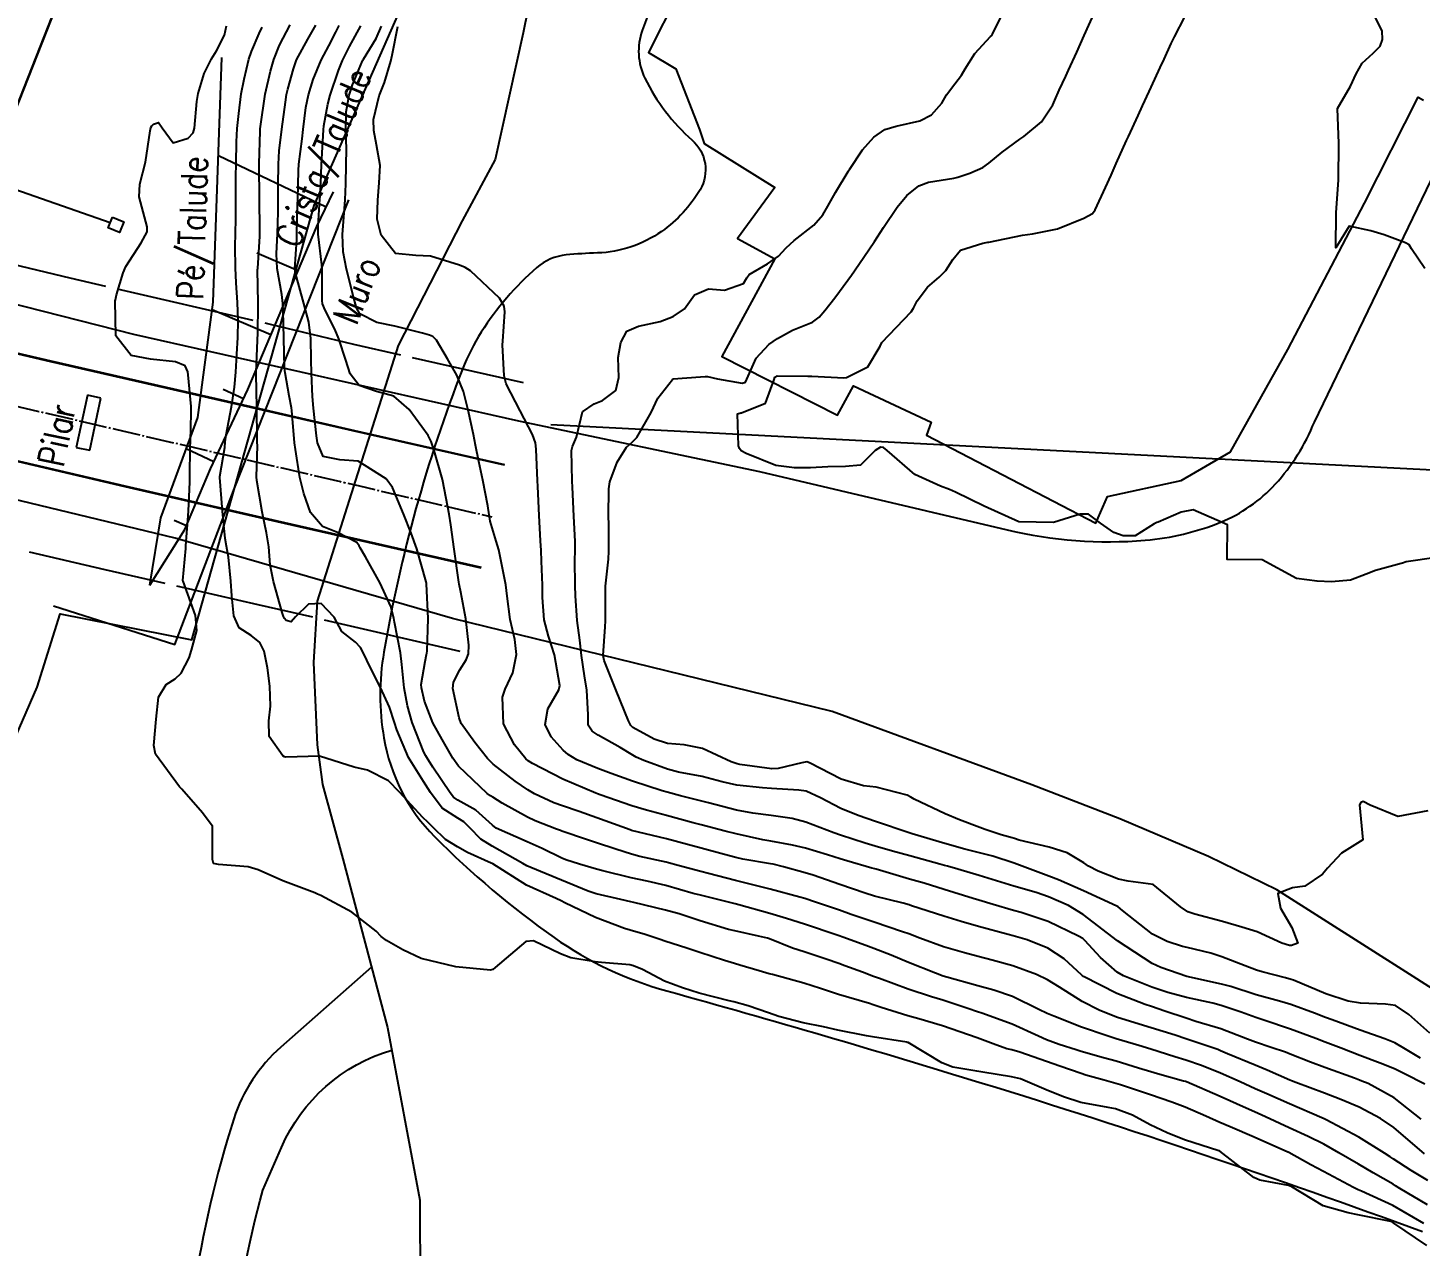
# Model space of a CAD drawing. Header units: metres. Extents: x 318500 to 325275, y 7408834 to 7428799.
# Drawn here: x 321563.6 to 321643.6, y 7415744.6 to 7415814.6 of the extents above; entities that cross this region are included whole.
import ezdxf

# ---------------------------------------------------------------- set-up
doc = ezdxf.new("R2010")
doc.units = ezdxf.units.M
doc.header["$MEASUREMENT"] = 0
for name, pattern in [('CONTINUO', [0]), ('TRACEJADO', [8.7, 8, -0.7]), ('TRACO-PONTO', [1.88, 1.6, -0.14, 0, -0.14])]:
    doc.linetypes.add(name, pattern=pattern)
for name, color, linetype in [('Curvas de Nivel 1m', 11, 'Continuous'), ('Curvas de Nivel 5m', 15, 'Continuous'), ('Divisas', 45, 'Continuous'), ('Edificações', 30, 'Continuous'), ('H_TALUDE', 45, 'Continuous'), ('Linha Férrea', 20, 'Continuous'), ('MURO', 30, 'Continuous'), ('PILAR', 45, 'Continuous'), ('Pórticos', 45, 'Continuous'), ('TALUDE', 45, 'Continuous'), ('TEXTO', 45, 'Continuous'), ('VIADUTO', 190, 'Continuous'), ('Vias Primárias', 230, 'Continuous'), ('Vias Secundárias', 230, 'Continuous')]:
    doc.layers.add(name, color=color, linetype=linetype)
doc.styles.add('ROMANS', font='romans', dxfattribs={"height": 0.2})

# ---------------------------------------------------------------- blocks, each defined once
blk = doc.blocks.new('66CEC14A661241EA12D0B4')
at = {"layer": 'H_TALUDE', "color": 32, "linetype": 'CONTINUO', "flags": 128}
for points in [[(10.124, 21.717), (3.932, 24.662)], [(8.513, 18.057), (6.142, 19.063)], [(6.951, 14.374), (3.577, 15.806)], [(5.369, 10.701), (4.206, 11.245)], [(3.672, 7.079), (2.088, 7.821)], [(2.101, 3.4), (1.388, 3.701)], [(0, 0), (0, 0)]]:
    blk.add_lwpolyline(points, dxfattribs=at)

msp = doc.modelspace()

# ---------------------------------------------------------------- linework, layer by layer
at = {"layer": 'Curvas de Nivel 1m', "flags": 128}
for points, elevation in [([(321644.124, 7415756.856), (321642.919, 7415757.938), (321642.147, 7415758.444), (321641.572, 7415758.535), (321640.149, 7415758.584), (321639.428, 7415758.71), (321638.157, 7415759.12), (321636.286, 7415759.91), (321636.169, 7415759.95), (321635.841, 7415760.035), (321634.503, 7415760.385), (321634.174, 7415760.482), (321633.518, 7415760.725), (321632.182, 7415761.257), (321631.545, 7415761.451), (321630.187, 7415761.776), (321629.921, 7415761.848), (321629.039, 7415762.127), (321628.196, 7415762.561), (321626.465, 7415763.909), (321626.219, 7415764.119), (321626.149, 7415764.161), (321624.233, 7415765.041), (321622.785, 7415765.668), (321622.245, 7415765.883), (321621.315, 7415766.229), (321620.254, 7415766.624), (321619.024, 7415767.025), (321618.259, 7415767.217), (321617.411, 7415767.433), (321616.265, 7415767.765), (321614.385, 7415768.319), (321614.271, 7415768.356), (321614.217, 7415768.375), (321612.28, 7415769.03), (321611.286, 7415769.364), (321610.291, 7415769.775), (321609.127, 7415770.392), (321608.305, 7415770.764), (321607.883, 7415770.829), (321606.307, 7415770.915), (321605.792, 7415770.954), (321604.31, 7415771.112), (321603.475, 7415771.306), (321602.317, 7415771.608), (321600.964, 7415771.856), (321600.323, 7415772.025), (321598.969, 7415772.53), (321598.522, 7415772.727), (321598.333, 7415772.834), (321597.606, 7415773.278), (321596.344, 7415773.99), (321595.999, 7415774.218), (321595.782, 7415774.569), (321595.772, 7415775.155), (321595.689, 7415776.57), (321595.564, 7415777.401), (321595.396, 7415778.575), (321595.291, 7415779.449), (321595.133, 7415780.579), (321595.042, 7415781.991), (321595.036, 7415782.581), (321595.016, 7415784.048), (321595.025, 7415784.582), (321595.024, 7415785.11), (321594.952, 7415786.583), (321594.875, 7415788.244), (321594.862, 7415788.585), (321594.807, 7415790.346), (321594.867, 7415790.586), (321595.1, 7415791.106), (321595.441, 7415792.577), (321596.125, 7415793.039), (321596.6, 7415793.225), (321597.357, 7415793.804), (321597.538, 7415794.551), (321597.504, 7415795.685), (321597.643, 7415796.55), (321597.993, 7415797.21), (321598.66, 7415797.494), (321599.911, 7415797.77), (321600.665, 7415798.052), (321601.305, 7415798.5), (321601.882, 7415799.292), (321602.687, 7415799.643), (321603.598, 7415799.559), (321604.692, 7415799.946), (321604.885, 7415800.269), (321605.031, 7415800.455), (321606.071, 7415801.078), (321606.716, 7415801.512), (321607.158, 7415801.989), (321607.602, 7415802.417), (321608.739, 7415803.302), (321609.247, 7415803.893), (321609.539, 7415804.392), (321609.983, 7415805.167), (321610.715, 7415806.381), (321610.737, 7415806.424), (321610.782, 7415806.498), (321611.541, 7415807.626), (321612.185, 7415808.359), (321612.814, 7415808.799), (321613.461, 7415808.985), (321614.82, 7415809.301), (321615.492, 7415809.645), (321616.087, 7415810.307), (321616.358, 7415810.784), (321616.847, 7415811.425), (321617.222, 7415811.927), (321617.428, 7415812.291), (321617.991, 7415813.165), (321618.888, 7415814.135), (321618.955, 7415814.203), (321618.998, 7415814.268), (321619.107, 7415814.481), (321619.987, 7415816.254)], 732), ([(321644.012, 7415769.641), (321642.29, 7415769.309), (321640.701, 7415769.974), (321640.303, 7415770.173), (321640.158, 7415770.126), (321640.091, 7415769.982), (321640.27, 7415767.98), (321639.05, 7415767.204), (321638.253, 7415766.348), (321637.969, 7415766.004), (321636.947, 7415765.312), (321636.238, 7415765.223), (321635.388, 7415764.888), (321635.543, 7415764.04), (321636.204, 7415762.93), (321636.539, 7415762.025), (321636.189, 7415761.9), (321636.061, 7415761.904), (321635.631, 7415762.038), (321634.199, 7415762.692), (321633.322, 7415762.95), (321632.208, 7415763.287), (321630.625, 7415763.693), (321630.216, 7415763.83), (321629.803, 7415764.116), (321628.239, 7415765.404), (321626.79, 7415765.606), (321626.243, 7415765.713), (321625.077, 7415766.178), (321624.526, 7415766.459), (321624.255, 7415766.649), (321623.285, 7415767.23), (321622.263, 7415767.547), (321620.544, 7415767.96), (321620.268, 7415768.051), (321620.124, 7415768.097), (321619.502, 7415768.252), (321618.584, 7415768.575), (321618.276, 7415768.678), (321617.116, 7415769.121), (321616.287, 7415769.466), (321614.5, 7415770.318), (321614.302, 7415770.433), (321614.095, 7415770.531), (321612.31, 7415771), (321611.588, 7415771.084), (321610.316, 7415771.465), (321608.493, 7415772.398), (321608.331, 7415772.453), (321608.051, 7415772.404), (321606.684, 7415772.066), (321606.324, 7415772.061), (321604.48, 7415772.306), (321604.328, 7415772.333), (321603.991, 7415772.463), (321602.337, 7415773.227), (321601.281, 7415773.437), (321600.34, 7415773.507), (321599.57, 7415773.75), (321598.349, 7415774.434), (321598.226, 7415774.541), (321598.087, 7415774.81), (321597.388, 7415776.55), (321596.685, 7415778.278), (321596.631, 7415778.558), (321596.76, 7415780.224), (321596.774, 7415780.557), (321596.768, 7415782.244), (321596.776, 7415782.557), (321596.939, 7415784.1), (321596.967, 7415784.555), (321596.955, 7415786.106), (321596.945, 7415786.556), (321596.953, 7415788.137), (321597.015, 7415788.555), (321597.436, 7415789.672), (321597.982, 7415790.546), (321598.297, 7415790.819), (321598.576, 7415791.104), (321599.384, 7415792.528), (321599.773, 7415793.352), (321600.619, 7415794.435), (321600.669, 7415794.46), (321601.182, 7415794.502), (321602.496, 7415794.608), (321602.622, 7415794.599), (321603.2, 7415794.474), (321604.616, 7415794.219), (321604.806, 7415794.268), (321604.898, 7415794.456), (321605.431, 7415795.655), (321606.162, 7415796.437), (321606.654, 7415796.788), (321607.512, 7415797.271), (321608.663, 7415797.731), (321609.041, 7415798.021), (321609.364, 7415798.393), (321609.951, 7415799.117), (321610.696, 7415800.134), (321610.797, 7415800.28), (321610.867, 7415800.377), (321611.616, 7415801.467), (321612.216, 7415802.358), (321612.738, 7415803.162), (321613.525, 7415804.338), (321614.084, 7415805.007), (321614.769, 7415805.554), (321615.323, 7415805.763), (321616.775, 7415805.996), (321617.02, 7415806.053), (321617.698, 7415806.286), (321618.444, 7415806.617), (321618.789, 7415806.856), (321619.556, 7415807.502), (321620.566, 7415808.244), (321620.812, 7415808.401), (321621.814, 7415809.236), (321622.462, 7415810.224), (321622.579, 7415810.477), (321622.842, 7415811.049), (321623.211, 7415811.858), (321623.372, 7415812.212), (321623.839, 7415813.242), (321624.273, 7415814.199), (321624.904, 7415815.602)], 733), ([(321643.996, 7415747.003), (321642.409, 7415747.944), (321642.156, 7415748.092), (321642.012, 7415748.177), (321640.879, 7415748.827), (321640.023, 7415749.327), (321638.905, 7415749.991), (321638.037, 7415750.476), (321637.134, 7415750.923), (321636.051, 7415751.429), (321634.691, 7415752.051), (321634.064, 7415752.334), (321633.578, 7415752.554), (321632.077, 7415753.214), (321630.14, 7415754.058), (321630.09, 7415754.079), (321629.983, 7415754.112), (321628.487, 7415754.528), (321628.095, 7415754.642), (321627.386, 7415754.858), (321626.101, 7415755.245), (321625.38, 7415755.448), (321624.106, 7415755.812), (321623.813, 7415755.9), (321622.842, 7415756.209), (321622.114, 7415756.48), (321621.646, 7415756.695), (321620.127, 7415757.378), (321618.398, 7415758.004), (321618.137, 7415758.091), (321617.583, 7415758.278), (321616.147, 7415758.751), (321615.502, 7415758.954), (321614.156, 7415759.392), (321612.515, 7415759.995), (321612.167, 7415760.126), (321611.53, 7415760.36), (321610.528, 7415760.729), (321610.175, 7415760.862), (321609.44, 7415761.124), (321608.181, 7415761.528), (321607.52, 7415761.746), (321606.189, 7415762.281), (321606.078, 7415762.32), (321605.567, 7415762.439), (321604.194, 7415762.735), (321603.832, 7415762.827), (321602.203, 7415763.319), (321600.994, 7415763.713), (321600.211, 7415763.939), (321598.389, 7415764.366), (321598.218, 7415764.409), (321597.642, 7415764.546), (321596.225, 7415764.871), (321595.774, 7415765.02), (321594.236, 7415765.658), (321592.481, 7415766.382), (321592.248, 7415766.487), (321592.015, 7415766.622), (321590.26, 7415767.601), (321589.617, 7415768.003), (321588.974, 7415768.659), (321588.625, 7415769.014), (321588.278, 7415769.215), (321587.395, 7415769.792), (321586.718, 7415770.694), (321586.309, 7415771.328), (321585.447, 7415772.709), (321584.774, 7415774.287), (321584.643, 7415774.717), (321584.363, 7415775.598), (321583.834, 7415776.728), (321583.267, 7415777.866), (321582.856, 7415778.743), (321582.697, 7415779.03), (321582.416, 7415779.327), (321581.614, 7415779.955), (321581.184, 7415780.769), (321580.442, 7415781.565), (321579.703, 7415781.525), (321578.953, 7415780.795), (321578.716, 7415780.508), (321578.428, 7415780.583), (321578.328, 7415780.701), (321578.276, 7415780.802), (321578.19, 7415781.047), (321577.689, 7415782.812), (321577.508, 7415783.781), (321577.423, 7415784.816), (321577.302, 7415785.622), (321577.042, 7415786.822), (321576.736, 7415788.629), (321576.721, 7415788.827), (321576.769, 7415790.625), (321576.758, 7415790.827), (321576.749, 7415791.004), (321576.747, 7415792.828), (321576.699, 7415794.749), (321576.695, 7415794.829), (321576.786, 7415796.689), (321576.786, 7415796.828), (321576.787, 7415796.963), (321576.808, 7415798.828), (321576.786, 7415800.741), (321576.789, 7415800.829), (321576.905, 7415802.65), (321576.913, 7415802.827), (321576.919, 7415803.014), (321576.895, 7415804.828), (321576.879, 7415806.728), (321576.88, 7415806.828), (321576.927, 7415808.71), (321576.934, 7415808.828), (321576.955, 7415808.971), (321577.224, 7415810.824), (321577.518, 7415812.152), (321577.712, 7415812.817), (321578.04, 7415813.645), (321578.662, 7415814.803)], 726), ([(321644.493, 7415784.192), (321642.774, 7415783.946), (321642.561, 7415783.876), (321642.489, 7415783.852), (321641.005, 7415783.449), (321640.479, 7415783.238), (321639.572, 7415782.89), (321638.472, 7415782.797), (321637.649, 7415782.836), (321636.475, 7415782.999), (321634.49, 7415784.06), (321632.49, 7415784.08), (321632.51, 7415786.08), (321630.522, 7415786.935), (321629.844, 7415786.796), (321628.511, 7415786.23), (321628.44, 7415786.212), (321628.296, 7415786.142), (321627.205, 7415785.451), (321626.503, 7415785.453), (321625.966, 7415785.629), (321625.215, 7415786.179), (321624.518, 7415786.697), (321624.03, 7415786.684), (321622.51, 7415786.22), (321620.51, 7415786.24), (321618.523, 7415787.157), (321616.87, 7415787.96), (321616.537, 7415788.116), (321616.006, 7415788.305), (321614.55, 7415788.975), (321612.944, 7415790.344), (321612.744, 7415790.519), (321612.572, 7415790.546), (321612.265, 7415790.355), (321611.415, 7415789.509), (321610.556, 7415789.423), (321609.544, 7415789.401), (321608.554, 7415789.343), (321607.623, 7415789.345), (321606.556, 7415789.492), (321604.844, 7415790.177), (321604.568, 7415790.332), (321604.46, 7415790.461), (321604.414, 7415790.619), (321604.358, 7415792.462), (321604.538, 7415792.513), (321604.591, 7415792.517), (321605.968, 7415793.071), (321606.453, 7415794.433), (321606.496, 7415794.558), (321606.623, 7415794.631), (321608.401, 7415794.626), (321608.623, 7415794.618), (321610.471, 7415794.532), (321610.622, 7415794.539), (321611.843, 7415795.151), (321612.54, 7415796.352), (321612.652, 7415796.553), (321614.324, 7415798.325), (321614.462, 7415798.534), (321614.679, 7415798.95), (321615.276, 7415799.729), (321615.942, 7415800.308), (321616.318, 7415800.692), (321616.715, 7415801.332), (321617.157, 7415801.86), (321618.441, 7415802.274), (321618.73, 7415802.319), (321618.785, 7415802.324), (321620.735, 7415802.725), (321621.297, 7415802.796), (321622.739, 7415803.097), (321624.246, 7415803.698), (321624.748, 7415803.962), (321624.91, 7415804.188), (321625.492, 7415805.456), (321625.811, 7415806.175), (321626.113, 7415806.847), (321626.705, 7415808.162), (321626.812, 7415808.39), (321627.37, 7415809.609), (321627.621, 7415810.152), (321628.006, 7415810.985), (321628.547, 7415812.143), (321628.644, 7415812.361), (321628.871, 7415812.844), (321629.276, 7415813.742), (321629.466, 7415814.131), (321630.045, 7415815.267)], 734), ([(321643.961, 7415744.654), (321642.067, 7415745.949), (321641.981, 7415746.009), (321641.895, 7415746.037), (321639.986, 7415746.413), (321639.444, 7415746.529), (321637.994, 7415746.939), (321636.197, 7415748.027), (321636.073, 7415748.091), (321636.011, 7415748.111), (321634.368, 7415748.409), (321634.015, 7415748.57), (321632.066, 7415750.08), (321632.03, 7415750.097), (321632.002, 7415750.109), (321630.039, 7415750.724), (321629.045, 7415751.125), (321628.052, 7415751.593), (321627.037, 7415752.15), (321626.065, 7415752.507), (321625.644, 7415752.589), (321624.07, 7415752.868), (321623.081, 7415753.199), (321622.081, 7415753.614), (321620.614, 7415754.235), (321620.091, 7415754.356), (321618.45, 7415754.621), (321618.094, 7415754.671), (321616.715, 7415754.909), (321616.099, 7415755.151), (321614.158, 7415756.32), (321614.11, 7415756.335), (321614.088, 7415756.343), (321612.115, 7415756.654), (321611.761, 7415756.709), (321610.12, 7415757.032), (321609.291, 7415757.22), (321608.126, 7415757.46), (321606.727, 7415757.825), (321606.134, 7415758.032), (321604.971, 7415758.442), (321604.143, 7415758.664), (321603.875, 7415758.723), (321602.15, 7415759.165), (321601.186, 7415759.463), (321600.16, 7415759.851), (321598.895, 7415760.523), (321598.384, 7415760.74), (321598.173, 7415760.783), (321596.539, 7415760.922), (321596.174, 7415760.962), (321594.784, 7415761.189), (321594.178, 7415761.423), (321592.625, 7415762.167), (321592.185, 7415762.134), (321590.426, 7415760.636), (321590.292, 7415760.514), (321590.168, 7415760.476), (321588.17, 7415760.67), (321586.175, 7415761.152), (321585.123, 7415761.65), (321584.185, 7415762.181), (321583.885, 7415762.423), (321583.588, 7415762.729), (321582.206, 7415763.808), (321580.415, 7415764.768), (321580.221, 7415764.858), (321580.065, 7415764.93), (321578.232, 7415765.625), (321576.817, 7415766.246), (321576.244, 7415766.429), (321574.542, 7415766.551), (321574.247, 7415766.619), (321574.189, 7415766.851), (321574.186, 7415768.768), (321574.121, 7415768.852), (321573.613, 7415769.527), (321572.423, 7415770.878), (321572.302, 7415771.025), (321570.921, 7415772.901), (321570.819, 7415773.387), (321570.965, 7415774.901), (321571.087, 7415776.181), (321571.532, 7415776.893), (321572.038, 7415777.232), (321572.39, 7415777.558), (321572.846, 7415778.433), (321572.983, 7415778.874), (321573.291, 7415780.002), (321573.212, 7415780.872), (321572.503, 7415782.836), (321572.491, 7415782.88), (321572.653, 7415784.712), (321572.668, 7415784.878), (321572.786, 7415786.599), (321572.804, 7415786.877), (321572.884, 7415788.527), (321572.89, 7415788.876), (321572.915, 7415790.526), (321572.923, 7415790.876), (321572.961, 7415792.501), (321572.957, 7415792.876), (321572.791, 7415794.704), (321572.773, 7415794.878), (321572.625, 7415795.206), (321572.07, 7415795.447), (321570.63, 7415795.598), (321569.523, 7415795.817), (321568.64, 7415796.94), (321568.608, 7415798.941), (321568.61, 7415799.001), (321568.675, 7415799.298), (321569.061, 7415800.568), (321569.209, 7415800.932), (321570.085, 7415802.291), (321570.441, 7415802.914), (321570.442, 7415803.196), (321569.972, 7415804.922), (321570.022, 7415805.66), (321570.349, 7415806.916), (321570.613, 7415808.727), (321570.647, 7415808.912), (321570.697, 7415809.016), (321570.803, 7415809.103), (321571.089, 7415809.191), (321571.305, 7415808.902), (321571.934, 7415808.03), (321572.801, 7415808.303), (321573.084, 7415808.599), (321573.156, 7415808.877), (321573.299, 7415810.402), (321573.377, 7415810.875), (321573.708, 7415812.011), (321574.138, 7415812.867), (321574.417, 7415813.312), (321574.88, 7415814.223), (321574.989, 7415814.758)], 724), ([(321644.015, 7415748.39), (321643.061, 7415748.975), (321642.027, 7415749.646), (321641.84, 7415749.764), (321641.527, 7415749.958), (321640.044, 7415750.891), (321638.181, 7415751.876), (321638.059, 7415751.939), (321637.924, 7415752.002), (321636.072, 7415752.803), (321634.764, 7415753.366), (321634.084, 7415753.671), (321633.232, 7415754.069), (321632.095, 7415754.572), (321631.003, 7415755), (321630.102, 7415755.304), (321629.485, 7415755.5), (321628.108, 7415755.936), (321627.411, 7415756.147), (321626.116, 7415756.533), (321625.582, 7415756.704), (321624.125, 7415757.21), (321622.519, 7415757.83), (321622.137, 7415757.991), (321621.671, 7415758.225), (321620.151, 7415758.966), (321619.076, 7415759.336), (321618.16, 7415759.589), (321616.379, 7415760.085), (321616.168, 7415760.145), (321615.729, 7415760.304), (321614.176, 7415760.922), (321613.181, 7415761.336), (321612.184, 7415761.726), (321611.725, 7415761.897), (321610.405, 7415762.377), (321610.191, 7415762.454), (321610.084, 7415762.488), (321608.201, 7415763.128), (321607.169, 7415763.452), (321606.21, 7415763.741), (321604.436, 7415764.237), (321604.218, 7415764.296), (321603.525, 7415764.467), (321602.225, 7415764.786), (321601.814, 7415764.898), (321600.233, 7415765.354), (321599.163, 7415765.599), (321598.239, 7415765.794), (321596.608, 7415766.193), (321596.246, 7415766.288), (321595.27, 7415766.575), (321594.489, 7415766.823), (321594.253, 7415766.922), (321593.122, 7415767.471), (321592.262, 7415767.85), (321590.496, 7415768.638), (321590.273, 7415768.811), (321589.311, 7415769.68), (321588.294, 7415770.262), (321588.046, 7415770.424), (321587.841, 7415770.677), (321586.856, 7415772.158), (321586.511, 7415772.697), (321586.443, 7415772.81), (321586.333, 7415773.021), (321585.666, 7415774.707), (321585.4, 7415775.674), (321585.208, 7415776.712), (321585.063, 7415778.051), (321584.999, 7415778.714), (321584.656, 7415780.49), (321584.61, 7415780.718), (321584.44, 7415781.382), (321583.823, 7415782.73), (321582.982, 7415784.243), (321582.681, 7415784.747), (321582.614, 7415784.871), (321582.493, 7415785.06), (321581.372, 7415785.641), (321580.502, 7415785.983), (321579.82, 7415786.787), (321579.435, 7415787.882), (321579.218, 7415788.793), (321578.951, 7415790.41), (321578.91, 7415790.797), (321578.744, 7415792.643), (321578.728, 7415792.799), (321578.6, 7415793.497), (321578.357, 7415794.804), (321578.33, 7415795.099), (321578.298, 7415796.805), (321578.244, 7415798.385), (321578.24, 7415798.806), (321578.179, 7415799.305), (321577.904, 7415800.812), (321577.869, 7415801.656), (321577.935, 7415802.812), (321577.97, 7415804.039), (321577.968, 7415804.812), (321577.967, 7415805.607), (321577.978, 7415806.812), (321578.026, 7415807.577), (321578.174, 7415808.81), (321578.385, 7415810.366), (321578.452, 7415810.806), (321578.522, 7415811.118), (321578.852, 7415812.278), (321578.97, 7415812.687), (321579.021, 7415812.798), (321579.673, 7415813.998), (321580.129, 7415814.788)], 727), ([(321643.821, 7415749.923), (321642.052, 7415751.433), (321641.299, 7415751.961), (321640.069, 7415752.604), (321639.02, 7415753.046), (321638.081, 7415753.406), (321636.429, 7415754.025), (321636.179, 7415754.117), (321636.091, 7415754.156), (321634.787, 7415754.74), (321634.1, 7415755.023), (321632.508, 7415755.674), (321632.108, 7415755.851), (321631.94, 7415755.914), (321631.438, 7415756.09), (321630.116, 7415756.536), (321629.498, 7415756.74), (321628.126, 7415757.175), (321626.683, 7415757.603), (321626.134, 7415757.782), (321625.125, 7415758.175), (321624.147, 7415758.683), (321622.859, 7415759.51), (321622.166, 7415759.934), (321621.539, 7415760.226), (321620.175, 7415760.723), (321618.98, 7415761.06), (321618.18, 7415761.276), (321617.388, 7415761.487), (321616.185, 7415761.818), (321614.829, 7415762.314), (321614.194, 7415762.564), (321613.836, 7415762.685), (321612.203, 7415763.238), (321610.891, 7415763.689), (321610.213, 7415763.925), (321608.843, 7415764.394), (321608.223, 7415764.599), (321607.942, 7415764.686), (321606.231, 7415765.147), (321605.314, 7415765.364), (321604.238, 7415765.627), (321602.69, 7415766.029), (321602.245, 7415766.147), (321600.935, 7415766.5), (321600.392, 7415766.648), (321600.252, 7415766.683), (321598.734, 7415767.012), (321598.256, 7415767.145), (321597.364, 7415767.444), (321596.262, 7415767.804), (321595.686, 7415767.991), (321594.269, 7415768.474), (321594.184, 7415768.506), (321593.951, 7415768.595), (321592.723, 7415769.06), (321592.28, 7415769.27), (321590.842, 7415770.084), (321590.297, 7415770.426), (321590.167, 7415770.511), (321589.98, 7415770.645), (321588.323, 7415772.211), (321587.995, 7415772.675), (321587.387, 7415773.731), (321586.848, 7415774.693), (321586.369, 7415775.935), (321586.197, 7415776.702), (321586.186, 7415776.899), (321586.403, 7415778.226), (321586.491, 7415778.617), (321586.514, 7415778.698), (321586.525, 7415778.812), (321586.588, 7415780.698), (321586.482, 7415782.677), (321586.478, 7415782.7), (321586.461, 7415782.795), (321585.932, 7415784.706), (321585.603, 7415785.605), (321585.162, 7415786.713), (321584.533, 7415788.231), (321584.166, 7415788.726), (321582.555, 7415789.743), (321581.511, 7415789.81), (321580.558, 7415789.995), (321580.23, 7415790.783), (321580.166, 7415791.192), (321579.995, 7415792.786), (321579.931, 7415793.456), (321579.879, 7415794.787), (321579.869, 7415795.55), (321579.842, 7415796.788), (321579.72, 7415797.728), (321579.446, 7415798.792), (321578.956, 7415800.537), (321578.928, 7415800.798), (321579.039, 7415802.483), (321579.045, 7415802.797), (321579.077, 7415804.466), (321579.087, 7415804.797), (321579.123, 7415806.448), (321579.15, 7415806.796), (321579.345, 7415808.252), (321579.41, 7415808.794), (321579.563, 7415810.052), (321579.705, 7415810.791), (321579.968, 7415811.664), (321580.435, 7415812.784), (321580.58, 7415813.067), (321580.872, 7415813.597), (321581.276, 7415814.383), (321581.473, 7415814.771)], 728), ([(321643.622, 7415751.927), (321642.078, 7415753.138), (321640.576, 7415753.973), (321640.226, 7415754.112), (321640.092, 7415754.165), (321639.809, 7415754.267), (321638.099, 7415754.888), (321637.28, 7415755.191), (321636.106, 7415755.664), (321635.838, 7415755.765), (321635.011, 7415756.046), (321634.114, 7415756.351), (321633.655, 7415756.526), (321632.125, 7415757.108), (321630.693, 7415757.54), (321630.134, 7415757.715), (321628.906, 7415758.129), (321628.144, 7415758.393), (321627.776, 7415758.513), (321626.155, 7415759.14), (321624.231, 7415760.127), (321624.17, 7415760.163), (321624.132, 7415760.191), (321623.111, 7415761.137), (321622.185, 7415761.754), (321620.991, 7415762.232), (321620.193, 7415762.462), (321619.9, 7415762.539), (321618.201, 7415762.995), (321617.202, 7415763.288), (321616.209, 7415763.582), (321614.348, 7415764.188), (321614.219, 7415764.23), (321613.865, 7415764.325), (321612.226, 7415764.733), (321611.679, 7415764.907), (321610.235, 7415765.412), (321608.703, 7415765.935), (321608.245, 7415766.076), (321606.998, 7415766.419), (321606.394, 7415766.571), (321606.252, 7415766.596), (321604.667, 7415766.867), (321604.255, 7415766.953), (321603.599, 7415767.124), (321602.26, 7415767.486), (321601.474, 7415767.703), (321600.265, 7415768.027), (321599.876, 7415768.126), (321598.27, 7415768.516), (321598.191, 7415768.541), (321596.28, 7415769.247), (321595.261, 7415769.599), (321594.29, 7415769.924), (321593.803, 7415770.107), (321592.696, 7415770.614), (321592.303, 7415770.838), (321591.585, 7415771.354), (321590.325, 7415772.322), (321589.985, 7415772.645), (321589.257, 7415773.574), (321588.487, 7415774.668), (321588.355, 7415774.977), (321587.997, 7415776.676), (321588.035, 7415777.025), (321588.396, 7415777.748), (321588.758, 7415778.311), (321588.9, 7415778.663), (321588.909, 7415779.157), (321588.737, 7415780.665), (321588.453, 7415782.214), (321588.367, 7415782.671), (321588.351, 7415782.783), (321588.077, 7415784.676), (321587.893, 7415786.068), (321587.787, 7415786.681), (321587.623, 7415787.584), (321587.401, 7415788.687), (321586.917, 7415790.342), (321586.808, 7415790.696), (321586.749, 7415790.875), (321586.575, 7415791.203), (321585.485, 7415792.711), (321584.601, 7415793.472), (321583.606, 7415793.734), (321582.61, 7415794.083), (321582.109, 7415794.758), (321581.855, 7415795.538), (321581.449, 7415796.768), (321581.212, 7415797.328), (321580.666, 7415798.409), (321580.52, 7415798.782), (321580.486, 7415798.969), (321580.488, 7415800.782), (321580.474, 7415801.012), (321580.268, 7415802.785), (321580.256, 7415803.263), (321580.366, 7415804.784), (321580.387, 7415805.153), (321580.447, 7415806.783), (321580.466, 7415807.102), (321580.571, 7415808.782), (321580.595, 7415808.999), (321580.825, 7415810.248), (321580.95, 7415810.778), (321581.428, 7415812.195), (321581.663, 7415812.768), (321582.066, 7415813.568), (321582.721, 7415814.753)], 729), ([(321643.595, 7415755.418), (321642.73, 7415755.941), (321642.115, 7415756.309), (321641.537, 7415756.54), (321640.126, 7415757.031), (321638.508, 7415757.623), (321638.136, 7415757.76), (321637.501, 7415758.01), (321636.147, 7415758.501), (321635.496, 7415758.694), (321634.155, 7415759.073), (321632.698, 7415759.538), (321632.164, 7415759.686), (321630.17, 7415760.11), (321628.671, 7415760.628), (321628.177, 7415760.861), (321626.19, 7415762.16), (321624.212, 7415763.689), (321623.365, 7415764.203), (321622.227, 7415764.702), (321621.512, 7415764.946), (321620.236, 7415765.305), (321618.742, 7415765.763), (321618.245, 7415765.917), (321617.01, 7415766.289), (321616.41, 7415766.456), (321616.252, 7415766.503), (321615.976, 7415766.58), (321614.257, 7415767.058), (321613.255, 7415767.331), (321612.263, 7415767.6), (321611.679, 7415767.774), (321610.269, 7415768.239), (321609.883, 7415768.384), (321608.279, 7415768.996), (321607.501, 7415769.193), (321606.284, 7415769.373), (321605.225, 7415769.506), (321604.288, 7415769.684), (321602.68, 7415770.091), (321602.296, 7415770.192), (321601.083, 7415770.498), (321600.303, 7415770.709), (321600.029, 7415770.789), (321598.312, 7415771.354), (321597.088, 7415771.782), (321596.323, 7415772.074), (321595.121, 7415772.578), (321594.616, 7415772.869), (321594.335, 7415773.118), (321593.639, 7415773.896), (321593.299, 7415774.606), (321593.459, 7415775.508), (321594.095, 7415776.594), (321594.142, 7415776.835), (321593.832, 7415778.599), (321593.495, 7415779.678), (321593.254, 7415780.608), (321593.158, 7415781.901), (321593.15, 7415782.61), (321593.094, 7415783.997), (321593.066, 7415784.611), (321593.034, 7415785.151), (321592.957, 7415786.613), (321592.875, 7415788.274), (321592.862, 7415788.615), (321592.78, 7415790.404), (321592.77, 7415790.617), (321592.746, 7415790.792), (321592.577, 7415791.276), (321591.862, 7415792.627), (321591.072, 7415794.176), (321590.939, 7415794.637), (321590.857, 7415796.428), (321590.863, 7415796.638), (321590.983, 7415798.32), (321590.944, 7415798.637), (321590.677, 7415799.113), (321589.023, 7415800.665), (321588.703, 7415800.87), (321588.382, 7415800.998), (321586.712, 7415801.525), (321585.865, 7415801.556), (321584.714, 7415801.669), (321583.875, 7415802.733), (321583.655, 7415803.652), (321583.682, 7415804.736), (321583.774, 7415805.726), (321583.819, 7415806.734), (321583.621, 7415807.914), (321583.455, 7415808.74), (321583.445, 7415809.369), (321583.764, 7415810.736), (321584.073, 7415811.5), (321584.445, 7415812.726), (321584.52, 7415813.07), (321584.836, 7415814.721)], 731)]:
    msp.add_lwpolyline(points, dxfattribs=dict(at, elevation=elevation))
at = {"layer": 'Curvas de Nivel 5m', "flags": 128}
for points, elevation in [([(321643.838, 7415800.808), (321643.082, 7415801.945), (321642.946, 7415802.161), (321642.733, 7415802.293), (321641.507, 7415802.738), (321640.74, 7415802.98), (321639.492, 7415803.243), (321638.73, 7415802), (321638.75, 7415804), (321638.874, 7415805.904), (321638.873, 7415805.999), (321638.906, 7415807.901), (321638.903, 7415807.999), (321638.83, 7415810), (321639.561, 7415811.281), (321639.89, 7415811.99), (321640.242, 7415812.614), (321640.878, 7415813.191), (321641.269, 7415813.589), (321641.417, 7415813.972), (321641.39, 7415814.467), (321640.904, 7415815.406)], 735), ([(321643.792, 7415745.923), (321641.995, 7415746.967), (321640.211, 7415747.773), (321640.008, 7415747.851), (321639.739, 7415747.983), (321638.019, 7415748.918), (321637.3, 7415749.289), (321636.03, 7415750.005), (321636.015, 7415750.015), (321635.979, 7415750.031), (321634.042, 7415750.88), (321632.654, 7415751.471), (321632.055, 7415751.728), (321631.265, 7415752.092), (321630.068, 7415752.611), (321629.301, 7415752.892), (321628.078, 7415753.313), (321626.353, 7415753.891), (321626.087, 7415753.972), (321625.411, 7415754.17), (321624.364, 7415754.457), (321624.094, 7415754.544), (321622.864, 7415754.975), (321622.1, 7415755.242), (321620.566, 7415755.775), (321620.107, 7415755.897), (321619.829, 7415755.966), (321619.049, 7415756.256), (321618.115, 7415756.601), (321617.625, 7415756.769), (321616.125, 7415757.276), (321614.763, 7415757.681), (321614.133, 7415757.864), (321612.606, 7415758.343), (321612.142, 7415758.498), (321611.927, 7415758.57), (321610.151, 7415759.092), (321609.123, 7415759.423), (321608.16, 7415759.734), (321606.368, 7415760.226), (321606.168, 7415760.277), (321605.601, 7415760.439), (321604.484, 7415760.766), (321604.174, 7415760.86), (321603.597, 7415761.044), (321602.18, 7415761.5), (321601.44, 7415761.748), (321600.186, 7415762.152), (321599.917, 7415762.242), (321599.046, 7415762.527), (321598.194, 7415762.78), (321597.864, 7415762.875), (321596.204, 7415763.504), (321594.442, 7415764.361), (321594.218, 7415764.474), (321593.927, 7415764.593), (321592.231, 7415765.374), (321590.302, 7415766.586), (321590.25, 7415766.619), (321590.202, 7415766.641), (321588.838, 7415767.243), (321588.259, 7415767.568), (321587.574, 7415767.988), (321586.862, 7415768.691), (321586.567, 7415768.988), (321586.278, 7415769.266), (321584.941, 7415770.714), (321584.31, 7415771.362), (321583.088, 7415771.969), (321582.321, 7415772.148), (321580.33, 7415772.78), (321578.399, 7415772.729), (321578.329, 7415772.745), (321578.242, 7415772.801), (321577.445, 7415773.917), (321577.421, 7415774.814), (321577.527, 7415775.648), (321577.48, 7415776.813), (321577.351, 7415777.86), (321577.157, 7415778.819), (321576.915, 7415779.323), (321576.419, 7415779.707), (321575.732, 7415780.149), (321575.421, 7415780.845), (321575.293, 7415782.002), (321575.238, 7415782.848), (321575.108, 7415784.223), (321574.998, 7415784.852), (321574.925, 7415785.284), (321574.766, 7415786.856), (321574.607, 7415788.791), (321574.612, 7415788.859), (321574.897, 7415790.523), (321574.926, 7415790.855), (321574.97, 7415791.25), (321575.28, 7415792.85), (321575.461, 7415793.994), (321575.527, 7415794.846), (321575.594, 7415795.887), (321575.645, 7415796.845), (321575.658, 7415797.843), (321575.62, 7415798.846), (321575.552, 7415799.982), (321575.514, 7415800.848), (321575.501, 7415802.065), (321575.518, 7415802.848), (321575.533, 7415803.643), (321575.54, 7415804.848), (321575.54, 7415806.076), (321575.543, 7415806.849), (321575.568, 7415808.079), (321575.608, 7415808.848), (321575.698, 7415809.726), (321575.848, 7415810.845), (321576.002, 7415811.684), (321576.283, 7415812.839), (321576.423, 7415813.28), (321576.882, 7415814.305), (321577.044, 7415814.671)], 725), ([(321643.834, 7415753.924), (321642.68, 7415754.525), (321642.099, 7415754.803), (321641.281, 7415755.142), (321640.106, 7415755.583), (321639.034, 7415755.991), (321638.115, 7415756.341), (321637.574, 7415756.552), (321636.126, 7415757.084), (321634.582, 7415757.604), (321634.135, 7415757.76), (321633.298, 7415758.068), (321632.146, 7415758.451), (321631.655, 7415758.58), (321630.152, 7415758.917), (321629.077, 7415759.206), (321628.161, 7415759.508), (321626.531, 7415760.156), (321626.172, 7415760.364), (321625.217, 7415761.211), (321624.316, 7415762.188), (321624.192, 7415762.296), (321623.945, 7415762.442), (321622.206, 7415763.272), (321620.656, 7415763.793), (321620.215, 7415763.913), (321619.041, 7415764.258), (321618.223, 7415764.497), (321617.901, 7415764.598), (321616.232, 7415765.126), (321615.073, 7415765.476), (321614.241, 7415765.718), (321612.314, 7415766.284), (321612.249, 7415766.305), (321612.08, 7415766.353), (321610.641, 7415766.761), (321610.255, 7415766.879), (321609.533, 7415767.111), (321608.261, 7415767.494), (321607.519, 7415767.668), (321606.265, 7415767.891), (321605.802, 7415767.974), (321604.269, 7415768.311), (321603.642, 7415768.466), (321602.275, 7415768.831), (321601.809, 7415768.955), (321600.283, 7415769.373), (321599.129, 7415769.686), (321598.291, 7415769.934), (321596.465, 7415770.558), (321596.301, 7415770.621), (321596.207, 7415770.655), (321594.313, 7415771.467), (321592.574, 7415772.369), (321592.328, 7415772.512), (321592.199, 7415772.621), (321591.536, 7415773.43), (321590.903, 7415774.634), (321590.845, 7415776.163), (321591.014, 7415776.634), (321591.444, 7415777.579), (321591.654, 7415778.628), (321591.554, 7415779.493), (321591.295, 7415780.631), (321591.115, 7415781.968), (321591.039, 7415782.634), (321590.676, 7415784.449), (321590.633, 7415784.639), (321590.495, 7415785.133), (321590.151, 7415786.289), (321590.079, 7415786.646), (321590.004, 7415787.161), (321589.717, 7415788.652), (321589.492, 7415789.72), (321589.306, 7415790.659), (321589.18, 7415791.265), (321588.872, 7415792.666), (321588.606, 7415793.737), (321588.232, 7415794.676), (321587.693, 7415795.626), (321587.054, 7415796.694), (321586.849, 7415796.894), (321586.653, 7415796.985), (321586.265, 7415797.092), (321584.658, 7415797.489), (321583.627, 7415797.702), (321582.665, 7415798.208), (321582.469, 7415798.554), (321582.407, 7415798.754), (321582.318, 7415799.113), (321581.889, 7415800.762), (321581.705, 7415801.775), (321581.666, 7415802.766), (321581.729, 7415803.754), (321581.807, 7415804.764), (321581.851, 7415805.677), (321581.879, 7415806.764), (321581.882, 7415807.676), (321581.844, 7415808.764), (321581.877, 7415809.82), (321582.038, 7415810.762), (321582.231, 7415811.368), (321582.815, 7415812.751), (321582.828, 7415812.782), (321582.861, 7415812.83), (321583.587, 7415814.032), (321583.9, 7415814.735)], 730)]:
    msp.add_lwpolyline(points, dxfattribs=dict(at, elevation=elevation))
at = {"layer": 'Divisas'}
msp.add_lwpolyline([(321488.095, 7415582.294), (321506.3, 7415621.271), (321510.045, 7415630.806), (321522.493, 7415650.936), (321515.484, 7415653.98), (321526.861, 7415687.093), (321537.68, 7415713.895), (321554.486, 7415754.609), (321564.113, 7415776.75), (321565.445, 7415780.954), (321573.008, 7415779.476), (321580.041, 7415804.438), (321585.711, 7415817.388), (321588.017, 7415816.378), (321593.474, 7415831.317), (321617.347, 7415888.736), (321630.812, 7415922.755), (321645.061, 7415957.207)], dxfattribs=at)
at = {"layer": 'Edificações'}
msp.add_lwpolyline([(321629.458, 7415871.781), (321619.7, 7415853.696), (321599.237, 7415813.213), (321600.808, 7415812.293), (321602.169, 7415808.792), (321602.441, 7415807.993), (321606.503, 7415805.463), (321604.348, 7415802.534), (321606.49, 7415801.364), (321603.459, 7415795.745), (321610.106, 7415792.374), (321611.017, 7415794.06), (321615.472, 7415791.97), (321615.202, 7415791.229), (321624.933, 7415786.163), (321625.608, 7415787.713), (321629.833, 7415788.627), (321632.667, 7415790.278), (321635.969, 7415796.16), (321640.374, 7415804.557), (321643.452, 7415810.655), (321643.77, 7415810.485)], dxfattribs=at)
at = {"layer": 'Linha Férrea'}
for points in [[(321801.996, 7416472.124, -0.01056), (321778.562, 7416402.785, 0.003825), (321753.427, 7416335.229, 0.009891), (321731.998, 7416274.984), (321714.19, 7416219.513, -0.023962), (321655.044, 7416039.283), (321642.82, 7416007.304), (321613.083, 7415933.23), (321568.988, 7415825.437), (321540.974, 7415754.447), (321517.665, 7415694.407), (321499.441, 7415649.202), (321470.312, 7415575.877, -0.021199), (321451.089, 7415534.053, -0.062911), (321383.346, 7415430.521, -0.034735), (321333.565, 7415379.837, -0.029004), (321269.949, 7415330.444), (321232.205, 7415304.051, 0.005656), (321177.936, 7415264.887, 0.018731), (321134.029, 7415229.838, 0.055667), (321051.084, 7415139.412, 0.029861), (321000.142, 7415057.355), (320958.652, 7414980.458)], [(321470.312, 7415575.877), (321499.441, 7415649.202), (321517.665, 7415694.407), (321540.974, 7415754.447), (321568.988, 7415825.437), (321613.083, 7415933.23), (321642.82, 7416007.304), (321655.044, 7416039.283, 0.023962), (321714.19, 7416219.513), (321731.998, 7416274.984, -0.009891), (321753.427, 7416335.229, -0.003825), (321778.562, 7416402.785, 0.01056), (321801.996, 7416472.124)]]:
    msp.add_lwpolyline(points, format="xyb", dxfattribs=at)
at = {"layer": 'MURO', "linetype": 'CONTINUO', "flags": 128}
msp.add_lwpolyline([(321565.048, 7415781.424), (321572.033, 7415779.202), (321575.45, 7415788.186), (321582.031, 7415804.762)], dxfattribs=at)
at = {"layer": 'PILAR', "linetype": 'CONTINUO', "flags": 128}
for points in [[(321567.009, 7415793.521), (321566.366, 7415790.53)], [(321567.781, 7415793.355), (321567.009, 7415793.521)], [(321567.138, 7415790.364), (321567.781, 7415793.355)], [(321566.366, 7415790.53), (321567.138, 7415790.364)]]:
    msp.add_lwpolyline(points, dxfattribs=at)
at = {"layer": 'Pórticos'}
msp.add_lwpolyline([(321555.307, 7415807.995), (321568.317, 7415803.452)], dxfattribs=at)
msp.add_lwpolyline([(321568.441, 7415803.758), (321569.106, 7415803.489), (321568.857, 7415802.876), (321568.193, 7415803.146)], close=True, dxfattribs=at)
at = {"layer": 'TALUDE', "linetype": 'CONTINUO', "flags": 128}
for points in [[(321570.597, 7415782.618), (321571.216, 7415786.474), (321573.353, 7415792.243), (321574.233, 7415798.868), (321574.728, 7415812.929)], [(321570.597, 7415782.618), (321572.61, 7415785.809), (321574.077, 7415789.288), (321576.218, 7415793.858), (321580.187, 7415803.214), (321581.136, 7415805.209)]]:
    msp.add_lwpolyline(points, dxfattribs=at)
at = {"layer": 'TEXTO', "linetype": 'CONTINUO'}
msp.add_line((321593.63, 7415791.852), (321808.141, 7415780.781), dxfattribs=at)
at = {"layer": 'TEXTO', "linetype": 'TRACO-PONTO', "flags": 128}
msp.add_lwpolyline([(321508.68, 7415805.529), (321508.828, 7415805.494), (321508.849, 7415805.489), (321514.483, 7415804.177), (321514.485, 7415804.177), (321523.255, 7415802.135), (321523.33, 7415802.117), (321537.306, 7415798.863), (321537.315, 7415798.861), (321538.143, 7415798.668), (321538.153, 7415798.666), (321540.83, 7415798.043), (321541.109, 7415797.978), (321543.646, 7415797.387), (321545.901, 7415796.862), (321546.266, 7415796.777), (321546.687, 7415796.679), (321546.868, 7415796.637), (321548.258, 7415796.313), (321548.348, 7415796.292), (321548.686, 7415796.213), (321548.853, 7415796.175), (321550.589, 7415795.77), (321551.375, 7415795.587), (321552.126, 7415795.412), (321552.892, 7415795.234), (321555.01, 7415794.741), (321555.364, 7415794.659), (321555.48, 7415794.631), (321556.102, 7415794.487), (321556.84, 7415794.315), (321557.624, 7415794.132), (321558.183, 7415794.002), (321558.588, 7415793.908), (321559.831, 7415793.618), (321564.224, 7415792.596), (321564.754, 7415792.472), (321566.687, 7415792.022), (321566.697, 7415792.02), (321567.446, 7415791.845), (321567.456, 7415791.843), (321568.693, 7415791.555), (321569.85, 7415791.286), (321572.749, 7415790.611), (321574.505, 7415790.202), (321575.125, 7415790.057), (321575.702, 7415789.923), (321576.102, 7415789.83), (321578.59, 7415789.25), (321579.224, 7415789.103), (321581.542, 7415788.563), (321582.632, 7415788.309), (321590.165, 7415786.555), (321590.234, 7415786.539)], dxfattribs=at)
at = {"layer": 'VIADUTO', "linetype": 'TRACEJADO', "flags": 128}
for points in [[(321509.419, 7415813.491), (321527.984, 7415809.147), (321542.341, 7415805.822), (321557.301, 7415802.342), (321565.995, 7415800.266), (321577.504, 7415797.611), (321582.297, 7415796.465), (321592.031, 7415794.256)], [(321588.424, 7415778.798), (321576.814, 7415781.487), (321568.027, 7415783.499), (321556.298, 7415786.23), (321544.853, 7415788.894), (321536.177, 7415790.937), (321521.492, 7415794.374), (321512.75, 7415796.414), (321506.966, 7415797.696)]]:
    msp.add_lwpolyline(points, dxfattribs=at)
at = {"layer": 'VIADUTO', "linetype": 'CONTINUO', "flags": 128}
for points in [[(321509.537, 7415808.417), (321524.008, 7415805.03), (321541.505, 7415800.944), (321556.149, 7415797.505), (321564.893, 7415795.47), (321576.382, 7415792.847), (321582.226, 7415791.502), (321590.956, 7415789.521)], [(321509.543, 7415808.442), (321524.014, 7415805.057), (321541.512, 7415800.972), (321556.164, 7415797.532), (321564.91, 7415795.496), (321576.393, 7415792.877), (321582.345, 7415791.506), (321590.962, 7415789.549)], [(321508.119, 7415802.444), (321513.79, 7415801.203), (321522.564, 7415799.165), (321537.297, 7415795.606), (321545.995, 7415793.699), (321557.46, 7415791.021), (321569.146, 7415788.287), (321577.893, 7415786.264), (321589.611, 7415783.605)], [(321508.124, 7415802.467), (321513.793, 7415801.209), (321522.565, 7415799.168), (321537.328, 7415795.604), (321546, 7415793.73), (321557.495, 7415791.044), (321569.159, 7415788.319), (321577.903, 7415786.297), (321589.62, 7415783.637)]]:
    msp.add_lwpolyline(points, dxfattribs=at)
at = {"layer": 'Vias Primárias'}
for points in [[(321644.769, 7415885.398, 0.205481), (321639.602, 7415886.001, 0.167206), (321632.59, 7415880.99, 0.048546), (321629.326, 7415875.315), (321612.772, 7415843.309), (321603.039, 7415824.145, 0.031576), (321598.879, 7415814.488, 0.202303), (321599.031, 7415811.747, 0.098939), (321601.744, 7415808.193, -0.359623), (321602.201, 7415805.337, -0.106941), (321599.99, 7415802.938, -0.145636), (321596.306, 7415801.702, 0.01455), (321594.504, 7415801.587, 0.158556), (321592.817, 7415800.86, 0.070481), (321589.636, 7415797.146, 0.048571), (321588.56, 7415795.032, 0.05128), (321584.037, 7415778.752, 0.084479), (321584.037, 7415773.828, 0.154379), (321586.95, 7415768.161, 0.043951), (321593.818, 7415762.357, 0.086185), (321600.3, 7415759.29, -0.007262), (321618.403, 7415753.996, -0.013124), (321643.702, 7415745.464, -0.072403)], [(321416.73, 7415847.555), (321455.684, 7415828.198), (321471.477, 7415820.715), (321477.966, 7415817.986), (321481.438, 7415817.109), (321487.721, 7415816.248), (321497.739, 7415814.813), (321504.992, 7415813.02), (321523.719, 7415809.2), (321549.775, 7415802.098), (321569.662, 7415797.031), (321591.762, 7415792.052), (321605.619, 7415789.144), (321619.85, 7415785.782, 0.079078), (321627.783, 7415785.192, 0.075619), (321632.1, 7415786.224, 0.111498), (321635.247, 7415788.412, 0.089865), (321637.497, 7415791.986), (321645.988, 7415809.589)]]:
    msp.add_lwpolyline(points, format="xyb", dxfattribs=at)
for points in [[(321620.199, 7415871.932), (321613.62, 7415858.813), (321609.031, 7415849.925), (321605.171, 7415842.078), (321596.313, 7415825.281), (321592.873, 7415818.53), (321592.045, 7415814.35), (321590.431, 7415807.067), (321588.534, 7415803.555), (321584.861, 7415796.379), (321580.198, 7415781.696), (321579.998, 7415778.156), (321580.198, 7415773.437), (321580.519, 7415771.153), (321581.68, 7415766.874), (321584.246, 7415757.18), (321586.103, 7415747.256), (321586.113, 7415742.253)], [(321655.324, 7415752.357), (321642.962, 7415760.247), (321635.329, 7415765.106), (321631.405, 7415767.019), (321626.312, 7415769.183), (321621.267, 7415771.143), (321609.795, 7415775.351), (321587.987, 7415780.695), (321572.044, 7415785.309), (321554.81, 7415789.47)]]:
    msp.add_lwpolyline(points, dxfattribs=at)
at = {"layer": 'Vias Secundárias'}
for points in [[(321583.327, 7415760.652), (321578.112, 7415756.055, 0.135378), (321575.421, 7415751.942, 0.04056), (321573.105, 7415742.008, 0.018372), (321572.134, 7415733.311, -0.027413), (321570.715, 7415722.402, 0.085901), (321570.537, 7415708.353, -0.046652), (321571.195, 7415698.303, -0.032274), (321570.356, 7415689.246, 0.102447), (321570.775, 7415680.403, 0.074867), (321575.928, 7415668.245, -0.069427), (321579.041, 7415661.118, 0.035913), (321583.173, 7415649.617, -0.025454), (321591.018, 7415629.137, 0.023394), (321592.694, 7415624.709, -0.03754), (321597.299, 7415611.412, -0.052105), (321598.256, 7415605.258, -0.01319), (321598.496, 7415595.2, -0.034375), (321597.598, 7415582.636, -0.022337)], [(321629.023, 7415589.161, 0.018075), (321631.041, 7415602.333, 0.005499), (321632.177, 7415613.118, 0.200343), (321630.161, 7415619.598, 0.112436), (321625.483, 7415623.154, -0.01204), (321615.845, 7415627.81, -0.011512), (321597.372, 7415637.833, -0.005903), (321593.844, 7415639.909, -0.093273), (321589.624, 7415643.684, -0.090211), (321585.209, 7415652.266, 0.026613), (321581.112, 7415663.547, -0.000572), (321577.961, 7415670.992, 0.017267), (321576.008, 7415675.208, 0.005088), (321574.368, 7415678.369, -0.120907), (321573.045, 7415683.592, -0.015695), (321573.234, 7415691.479, 0.00781), (321573.738, 7415704.149, 0.001772), (321573.992, 7415716.507, -0.012995), (321574.497, 7415728.238, -0.006331), (321575.316, 7415738.242, -0.043787), (321577.082, 7415747.847), (321578.153, 7415750.3, -0.221635), (321584.487, 7415755.891)]]:
    msp.add_lwpolyline(points, format="xyb", dxfattribs=at)

# ---------------------------------------------------------------- block references
at = {"layer": 'H_TALUDE'}
msp.add_blockref('66CEC14A661241EA12D0B4', (321570.597, 7415782.618), dxfattribs=at)

# ---------------------------------------------------------------- texts
at = {"layer": 'TEXTO', "style": 'ROMANS', "width": 0.8}
for s, rotation, p in [('Crista/Talude', 67.0534, (321579.118, 7415801.907)), ('Pé/Talude', 88.1339, (321573.653, 7415798.999)), ('Muro', 68.20867, (321582.468, 7415797.501)), ('Pilar', 78.1604, (321565.62, 7415789.337))]:
    msp.add_text(s, height=1.5, rotation=rotation, dxfattribs=at).set_placement(p)

doc.saveas('drawing.dxf')
